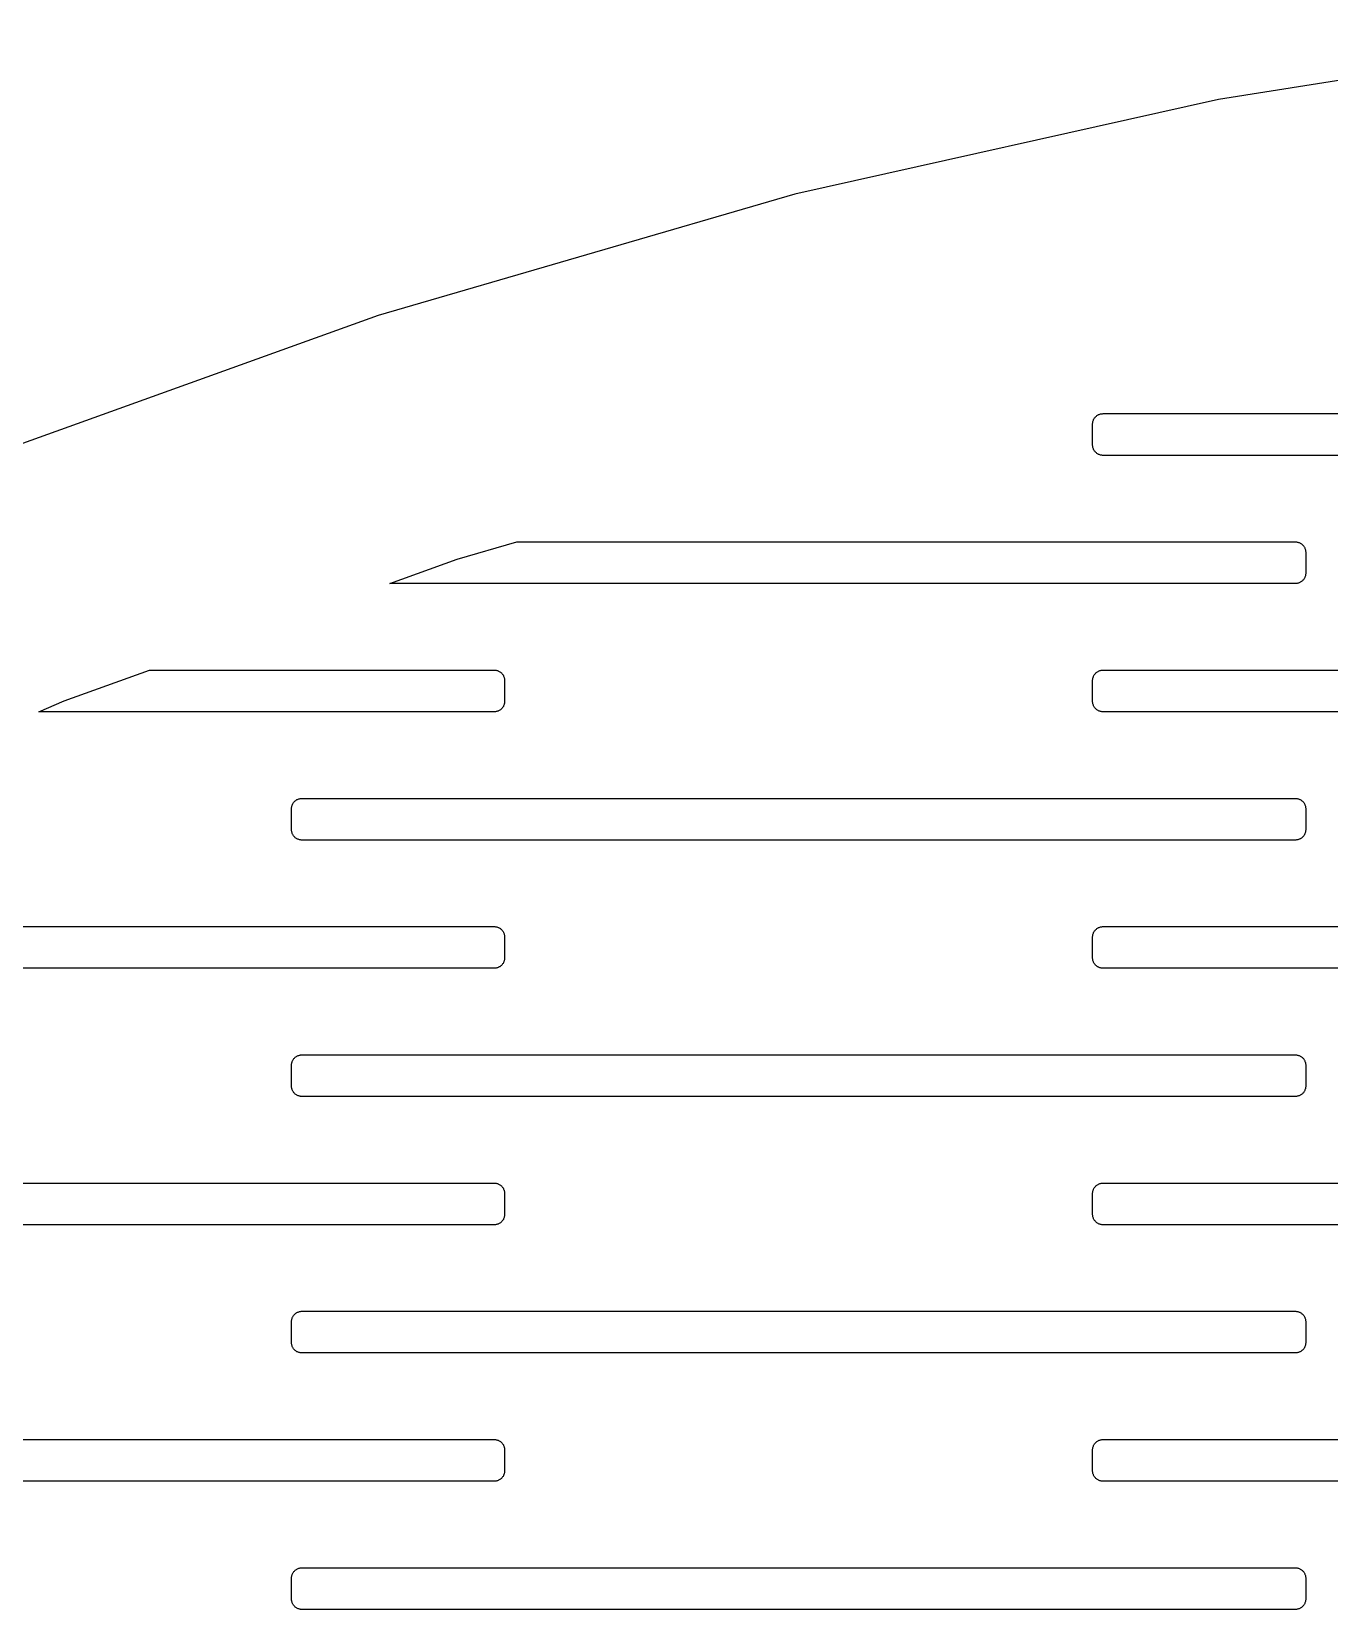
# Model space of a CAD drawing. Header units: metres. Extents: x -216 to 216, y -216 to 216.
# Drawn here: x -77.44 to -36.93, y 164.68 to 213.9 of the extents above; entities that cross this region are included whole.
import ezdxf

# ---------------------------------------------------------------- set-up
doc = ezdxf.new("R2010")
doc.units = ezdxf.units.M

msp = doc.modelspace()

# ---------------------------------------------------------------- linework, layer by layer
for p, q in [((-27.0215, 213.897), (-40.3989, 211.778)), ((-40.3989, 211.778), (-53.6168, 208.824)), ((-53.6168, 208.824), (-66.6232, 205.045)), ((-66.6232, 205.045), (-79.3666, 200.457)), ((-44.2913, 201.791), (-44.282, 201.809)), ((-44.282, 201.809), (-44.2716, 201.827)), ((-44.2716, 201.827), (-44.2601, 201.844)), ((-44.2601, 201.844), (-44.2476, 201.86)), ((-44.2476, 201.86), (-44.2341, 201.875)), ((-44.2341, 201.875), (-44.2197, 201.89)), ((-44.2197, 201.89), (-44.2044, 201.903)), ((-44.2044, 201.903), (-44.1882, 201.916)), ((-44.1882, 201.916), (-44.1713, 201.927)), ((-44.1713, 201.927), (-44.1538, 201.938)), ((-44.1538, 201.938), (-44.1356, 201.947)), ((-44.1356, 201.947), (-44.1168, 201.955)), ((-44.1168, 201.955), (-44.0976, 201.962)), ((-44.0976, 201.962), (-44.078, 201.968)), ((-44.078, 201.968), (-44.0581, 201.972)), ((-44.0581, 201.972), (-44.0379, 201.975)), ((-44.0379, 201.975), (-44.0176, 201.977)), ((-44.0176, 201.977), (-43.9972, 201.978)), ((-43.9972, 201.978), (-12.9972, 201.978)), ((-44.3222, 201.653), (-44.3215, 201.673)), ((-44.3222, 201.003), (-44.3222, 201.653)), ((-44.3215, 201.673), (-44.3196, 201.694)), ((-44.3196, 201.694), (-44.3164, 201.714)), ((-44.3164, 201.714), (-44.312, 201.734)), ((-44.312, 201.734), (-44.3063, 201.753)), ((-44.3063, 201.753), (-44.2994, 201.772)), ((-44.2994, 201.772), (-44.2913, 201.791)), ((-44.3215, 200.982), (-44.3222, 201.003)), ((-44.3196, 200.962), (-44.3215, 200.982)), ((-44.3164, 200.942), (-44.3196, 200.962)), ((-44.312, 200.922), (-44.3164, 200.942)), ((-44.3063, 200.902), (-44.312, 200.922)), ((-44.2994, 200.883), (-44.3063, 200.902)), ((-44.2913, 200.864), (-44.2994, 200.883)), ((-44.282, 200.846), (-44.2913, 200.864)), ((-44.2716, 200.829), (-44.282, 200.846)), ((-44.2601, 200.812), (-44.2716, 200.829)), ((-44.2476, 200.796), (-44.2601, 200.812)), ((-44.2341, 200.78), (-44.2476, 200.796)), ((-44.2197, 200.766), (-44.2341, 200.78)), ((-44.2044, 200.752), (-44.2197, 200.766)), ((-44.1882, 200.74), (-44.2044, 200.752)), ((-44.1713, 200.728), (-44.1882, 200.74)), ((-44.1538, 200.718), (-44.1713, 200.728)), ((-44.1356, 200.709), (-44.1538, 200.718)), ((-44.1168, 200.701), (-44.1356, 200.709)), ((-44.0976, 200.694), (-44.1168, 200.701)), ((-44.078, 200.688), (-44.0976, 200.694)), ((-44.0581, 200.684), (-44.078, 200.688)), ((-44.0379, 200.68), (-44.0581, 200.684)), ((-44.0176, 200.678), (-44.0379, 200.68)), ((-43.9972, 200.678), (-44.0176, 200.678)), ((-12.9972, 200.678), (-43.9972, 200.678)), ((-64.1511, 197.437), (-62.2885, 197.978)), ((-62.2885, 197.978), (-37.9972, 197.978)), ((-37.9972, 197.978), (-37.9768, 197.977)), ((-37.9768, 197.977), (-37.9565, 197.975)), ((-37.9565, 197.975), (-37.9363, 197.972)), ((-37.9363, 197.972), (-37.9164, 197.968)), ((-37.9164, 197.968), (-37.8968, 197.962)), ((-37.8968, 197.962), (-37.8775, 197.955)), ((-37.8775, 197.955), (-37.8588, 197.947)), ((-37.8588, 197.947), (-37.8406, 197.938)), ((-37.8406, 197.938), (-37.8231, 197.927)), ((-37.8231, 197.927), (-37.8062, 197.916)), ((-37.8062, 197.916), (-37.79, 197.903)), ((-37.79, 197.903), (-37.7747, 197.89)), ((-37.7747, 197.89), (-37.7603, 197.875)), ((-37.7603, 197.875), (-37.7468, 197.86)), ((-66.2589, 196.678), (-64.1511, 197.437)), ((-37.7468, 197.86), (-37.7343, 197.844)), ((-37.7343, 197.844), (-37.7228, 197.827)), ((-37.7228, 197.827), (-37.7124, 197.809)), ((-37.7124, 197.809), (-37.7031, 197.791)), ((-37.7031, 197.791), (-37.695, 197.772)), ((-37.695, 197.772), (-37.6881, 197.753)), ((-37.6881, 197.753), (-37.6824, 197.734)), ((-37.6824, 197.734), (-37.6779, 197.714)), ((-37.6779, 197.714), (-37.6748, 197.694)), ((-37.6748, 197.694), (-37.6728, 197.673)), ((-37.6728, 197.673), (-37.6722, 197.653)), ((-37.6722, 197.653), (-37.6722, 197.003)), ((-37.695, 196.883), (-37.7031, 196.864)), ((-37.6881, 196.902), (-37.695, 196.883)), ((-37.6824, 196.922), (-37.6881, 196.902)), ((-37.6779, 196.942), (-37.6824, 196.922)), ((-37.6748, 196.962), (-37.6779, 196.942)), ((-37.6728, 196.982), (-37.6748, 196.962)), ((-37.6722, 197.003), (-37.6728, 196.982)), ((-37.9972, 196.678), (-66.2589, 196.678)), ((-37.9768, 196.678), (-37.9972, 196.678)), ((-37.9565, 196.68), (-37.9768, 196.678)), ((-37.9363, 196.684), (-37.9565, 196.68)), ((-37.9164, 196.688), (-37.9363, 196.684)), ((-37.8968, 196.694), (-37.9164, 196.688)), ((-37.8775, 196.701), (-37.8968, 196.694)), ((-37.8588, 196.709), (-37.8775, 196.701)), ((-37.8406, 196.718), (-37.8588, 196.709)), ((-37.8231, 196.728), (-37.8406, 196.718)), ((-37.8062, 196.74), (-37.8231, 196.728)), ((-37.79, 196.752), (-37.8062, 196.74)), ((-37.7747, 196.766), (-37.79, 196.752)), ((-37.7603, 196.78), (-37.7747, 196.766)), ((-37.7468, 196.796), (-37.7603, 196.78)), ((-37.7343, 196.812), (-37.7468, 196.796)), ((-37.7228, 196.829), (-37.7343, 196.812)), ((-37.7124, 196.846), (-37.7228, 196.829)), ((-37.7031, 196.864), (-37.7124, 196.846)), ((-76.4216, 193.019), (-73.7585, 193.978)), ((-73.7585, 193.978), (-62.9972, 193.978)), ((-62.9972, 193.978), (-62.9768, 193.977)), ((-62.9768, 193.977), (-62.9565, 193.975)), ((-62.9565, 193.975), (-62.9363, 193.972)), ((-62.9363, 193.972), (-62.9164, 193.968)), ((-62.9164, 193.968), (-62.8968, 193.962)), ((-62.8968, 193.962), (-62.8775, 193.955)), ((-62.8775, 193.955), (-62.8588, 193.947)), ((-62.8588, 193.947), (-62.8406, 193.938)), ((-62.8406, 193.938), (-62.8231, 193.927)), ((-62.8231, 193.927), (-62.8062, 193.916)), ((-44.1882, 193.916), (-44.1713, 193.927)), ((-44.1713, 193.927), (-44.1538, 193.938)), ((-44.1538, 193.938), (-44.1356, 193.947)), ((-44.1356, 193.947), (-44.1168, 193.955)), ((-44.1168, 193.955), (-44.0976, 193.962)), ((-44.0976, 193.962), (-44.078, 193.968)), ((-44.078, 193.968), (-44.0581, 193.972)), ((-44.0581, 193.972), (-44.0379, 193.975)), ((-44.0379, 193.975), (-44.0176, 193.977)), ((-44.0176, 193.977), (-43.9972, 193.978)), ((-43.9972, 193.978), (-12.9972, 193.978)), ((-62.8062, 193.916), (-62.79, 193.903)), ((-62.79, 193.903), (-62.7747, 193.89)), ((-62.7747, 193.89), (-62.7603, 193.875)), ((-62.7603, 193.875), (-62.7468, 193.86)), ((-62.7468, 193.86), (-62.7343, 193.844)), ((-62.7343, 193.844), (-62.7228, 193.827)), ((-62.7228, 193.827), (-62.7124, 193.809)), ((-62.7124, 193.809), (-62.7031, 193.791)), ((-62.7031, 193.791), (-62.695, 193.772)), ((-62.695, 193.772), (-62.6881, 193.753)), ((-62.6881, 193.753), (-62.6824, 193.734)), ((-62.6824, 193.734), (-62.6779, 193.714)), ((-62.6779, 193.714), (-62.6748, 193.694)), ((-62.6748, 193.694), (-62.6728, 193.673)), ((-62.6728, 193.673), (-62.6722, 193.653)), ((-62.6722, 193.653), (-62.6722, 193.003)), ((-44.3222, 193.653), (-44.3215, 193.673)), ((-44.3222, 193.003), (-44.3222, 193.653)), ((-44.3215, 193.673), (-44.3196, 193.694)), ((-44.3196, 193.694), (-44.3164, 193.714)), ((-44.3164, 193.714), (-44.312, 193.734)), ((-44.312, 193.734), (-44.3063, 193.753)), ((-44.3063, 193.753), (-44.2994, 193.772)), ((-44.2994, 193.772), (-44.2913, 193.791)), ((-44.2913, 193.791), (-44.282, 193.809)), ((-44.282, 193.809), (-44.2716, 193.827)), ((-44.2716, 193.827), (-44.2601, 193.844)), ((-44.2601, 193.844), (-44.2476, 193.86)), ((-44.2476, 193.86), (-44.2341, 193.875)), ((-44.2341, 193.875), (-44.2197, 193.89)), ((-44.2197, 193.89), (-44.2044, 193.903)), ((-44.2044, 193.903), (-44.1882, 193.916)), ((-77.2101, 192.678), (-76.4216, 193.019)), ((-62.6779, 192.942), (-62.6824, 192.922)), ((-62.6748, 192.962), (-62.6779, 192.942)), ((-62.6728, 192.982), (-62.6748, 192.962)), ((-62.6722, 193.003), (-62.6728, 192.982)), ((-44.3215, 192.982), (-44.3222, 193.003)), ((-44.3196, 192.962), (-44.3215, 192.982)), ((-44.3164, 192.942), (-44.3196, 192.962)), ((-44.312, 192.922), (-44.3164, 192.942)), ((-62.9972, 192.678), (-77.2101, 192.678)), ((-62.9768, 192.678), (-62.9972, 192.678)), ((-62.9565, 192.68), (-62.9768, 192.678)), ((-62.9363, 192.684), (-62.9565, 192.68)), ((-62.9164, 192.688), (-62.9363, 192.684)), ((-62.8968, 192.694), (-62.9164, 192.688)), ((-62.8775, 192.701), (-62.8968, 192.694)), ((-62.8588, 192.709), (-62.8775, 192.701)), ((-62.8406, 192.718), (-62.8588, 192.709)), ((-62.8231, 192.728), (-62.8406, 192.718)), ((-62.8062, 192.74), (-62.8231, 192.728)), ((-62.79, 192.752), (-62.8062, 192.74)), ((-62.7747, 192.766), (-62.79, 192.752)), ((-62.7603, 192.78), (-62.7747, 192.766)), ((-62.7468, 192.796), (-62.7603, 192.78)), ((-62.7343, 192.812), (-62.7468, 192.796)), ((-62.7228, 192.829), (-62.7343, 192.812)), ((-62.7124, 192.846), (-62.7228, 192.829)), ((-62.7031, 192.864), (-62.7124, 192.846)), ((-62.695, 192.883), (-62.7031, 192.864)), ((-62.6881, 192.902), (-62.695, 192.883)), ((-62.6824, 192.922), (-62.6881, 192.902)), ((-44.3063, 192.902), (-44.312, 192.922)), ((-44.2994, 192.883), (-44.3063, 192.902)), ((-44.2913, 192.864), (-44.2994, 192.883)), ((-44.282, 192.846), (-44.2913, 192.864)), ((-44.2716, 192.829), (-44.282, 192.846)), ((-44.2601, 192.812), (-44.2716, 192.829)), ((-44.2476, 192.796), (-44.2601, 192.812)), ((-44.2341, 192.78), (-44.2476, 192.796)), ((-44.2197, 192.766), (-44.2341, 192.78)), ((-44.2044, 192.752), (-44.2197, 192.766)), ((-44.1882, 192.74), (-44.2044, 192.752)), ((-44.1713, 192.728), (-44.1882, 192.74)), ((-44.1538, 192.718), (-44.1713, 192.728)), ((-44.1356, 192.709), (-44.1538, 192.718)), ((-44.1168, 192.701), (-44.1356, 192.709)), ((-44.0976, 192.694), (-44.1168, 192.701)), ((-44.078, 192.688), (-44.0976, 192.694)), ((-44.0581, 192.684), (-44.078, 192.688)), ((-44.0379, 192.68), (-44.0581, 192.684)), ((-44.0176, 192.678), (-44.0379, 192.68)), ((-43.9972, 192.678), (-44.0176, 192.678)), ((-12.9972, 192.678), (-43.9972, 192.678)), ((-69.3222, 189.653), (-69.3215, 189.673)), ((-69.3222, 189.003), (-69.3222, 189.653)), ((-69.3215, 189.673), (-69.3196, 189.694)), ((-69.3196, 189.694), (-69.3164, 189.714)), ((-69.3164, 189.714), (-69.312, 189.734)), ((-69.312, 189.734), (-69.3063, 189.753)), ((-69.3063, 189.753), (-69.2994, 189.772)), ((-69.2994, 189.772), (-69.2913, 189.791)), ((-69.2913, 189.791), (-69.282, 189.809)), ((-69.282, 189.809), (-69.2716, 189.827)), ((-69.2716, 189.827), (-69.2601, 189.844)), ((-69.2601, 189.844), (-69.2476, 189.86)), ((-69.2476, 189.86), (-69.2341, 189.875)), ((-69.2341, 189.875), (-69.2197, 189.89)), ((-69.2197, 189.89), (-69.2044, 189.903)), ((-69.2044, 189.903), (-69.1882, 189.916)), ((-69.1882, 189.916), (-69.1713, 189.927)), ((-69.1713, 189.927), (-69.1538, 189.938)), ((-69.1538, 189.938), (-69.1356, 189.947)), ((-69.1356, 189.947), (-69.1168, 189.955)), ((-69.1168, 189.955), (-69.0976, 189.962)), ((-69.0976, 189.962), (-69.078, 189.968)), ((-69.078, 189.968), (-69.0581, 189.972)), ((-69.0581, 189.972), (-69.0379, 189.975)), ((-69.0379, 189.975), (-69.0176, 189.977)), ((-69.0176, 189.977), (-68.9972, 189.978)), ((-68.9972, 189.978), (-37.9972, 189.978)), ((-37.9972, 189.978), (-37.9768, 189.977)), ((-37.9768, 189.977), (-37.9565, 189.975)), ((-37.9565, 189.975), (-37.9363, 189.972)), ((-37.9363, 189.972), (-37.9164, 189.968)), ((-37.9164, 189.968), (-37.8968, 189.962)), ((-37.8968, 189.962), (-37.8775, 189.955)), ((-37.8775, 189.955), (-37.8588, 189.947)), ((-37.8588, 189.947), (-37.8406, 189.938)), ((-37.8406, 189.938), (-37.8231, 189.927)), ((-37.8231, 189.927), (-37.8062, 189.916)), ((-37.8062, 189.916), (-37.79, 189.903)), ((-37.79, 189.903), (-37.7747, 189.89)), ((-37.7747, 189.89), (-37.7603, 189.875)), ((-37.7603, 189.875), (-37.7468, 189.86)), ((-37.7468, 189.86), (-37.7343, 189.844)), ((-37.7343, 189.844), (-37.7228, 189.827)), ((-37.7228, 189.827), (-37.7124, 189.809)), ((-37.7124, 189.809), (-37.7031, 189.791)), ((-37.7031, 189.791), (-37.695, 189.772)), ((-37.695, 189.772), (-37.6881, 189.753)), ((-37.6881, 189.753), (-37.6824, 189.734)), ((-37.6824, 189.734), (-37.6779, 189.714)), ((-37.6779, 189.714), (-37.6748, 189.694)), ((-37.6748, 189.694), (-37.6728, 189.673)), ((-37.6728, 189.673), (-37.6722, 189.653)), ((-37.6722, 189.653), (-37.6722, 189.003)), ((-69.3215, 188.982), (-69.3222, 189.003)), ((-37.6722, 189.003), (-37.6728, 188.982)), ((-69.3196, 188.962), (-69.3215, 188.982)), ((-69.3164, 188.942), (-69.3196, 188.962)), ((-69.312, 188.922), (-69.3164, 188.942)), ((-69.3063, 188.902), (-69.312, 188.922)), ((-69.2994, 188.883), (-69.3063, 188.902)), ((-69.2913, 188.864), (-69.2994, 188.883)), ((-69.282, 188.846), (-69.2913, 188.864)), ((-69.2716, 188.829), (-69.282, 188.846)), ((-69.2601, 188.812), (-69.2716, 188.829)), ((-69.2476, 188.796), (-69.2601, 188.812)), ((-69.2341, 188.78), (-69.2476, 188.796)), ((-69.2197, 188.766), (-69.2341, 188.78)), ((-69.2044, 188.752), (-69.2197, 188.766)), ((-69.1882, 188.74), (-69.2044, 188.752)), ((-69.1713, 188.728), (-69.1882, 188.74)), ((-69.1538, 188.718), (-69.1713, 188.728)), ((-69.1356, 188.709), (-69.1538, 188.718)), ((-69.1168, 188.701), (-69.1356, 188.709)), ((-69.0976, 188.694), (-69.1168, 188.701)), ((-69.078, 188.688), (-69.0976, 188.694)), ((-69.0581, 188.684), (-69.078, 188.688)), ((-69.0379, 188.68), (-69.0581, 188.684)), ((-69.0176, 188.678), (-69.0379, 188.68)), ((-68.9972, 188.678), (-69.0176, 188.678)), ((-37.9972, 188.678), (-68.9972, 188.678)), ((-37.9768, 188.678), (-37.9972, 188.678)), ((-37.9565, 188.68), (-37.9768, 188.678)), ((-37.9363, 188.684), (-37.9565, 188.68)), ((-37.9164, 188.688), (-37.9363, 188.684)), ((-37.8968, 188.694), (-37.9164, 188.688)), ((-37.8775, 188.701), (-37.8968, 188.694)), ((-37.8588, 188.709), (-37.8775, 188.701)), ((-37.8406, 188.718), (-37.8588, 188.709)), ((-37.8231, 188.728), (-37.8406, 188.718)), ((-37.8062, 188.74), (-37.8231, 188.728)), ((-37.79, 188.752), (-37.8062, 188.74)), ((-37.7747, 188.766), (-37.79, 188.752)), ((-37.7603, 188.78), (-37.7747, 188.766)), ((-37.7468, 188.796), (-37.7603, 188.78)), ((-37.7343, 188.812), (-37.7468, 188.796)), ((-37.7228, 188.829), (-37.7343, 188.812)), ((-37.7124, 188.846), (-37.7228, 188.829)), ((-37.7031, 188.864), (-37.7124, 188.846)), ((-37.695, 188.883), (-37.7031, 188.864)), ((-37.6881, 188.902), (-37.695, 188.883)), ((-37.6824, 188.922), (-37.6881, 188.902)), ((-37.6779, 188.942), (-37.6824, 188.922)), ((-37.6748, 188.962), (-37.6779, 188.942)), ((-37.6728, 188.982), (-37.6748, 188.962)), ((-92.0445, 185.978), (-62.9972, 185.978)), ((-62.9972, 185.978), (-62.9768, 185.977)), ((-62.9768, 185.977), (-62.9565, 185.975)), ((-62.9565, 185.975), (-62.9363, 185.972)), ((-62.9363, 185.972), (-62.9164, 185.968)), ((-62.9164, 185.968), (-62.8968, 185.962)), ((-62.8968, 185.962), (-62.8775, 185.955)), ((-62.8775, 185.955), (-62.8588, 185.947)), ((-62.8588, 185.947), (-62.8406, 185.938)), ((-62.8406, 185.938), (-62.8231, 185.927)), ((-62.8231, 185.927), (-62.8062, 185.916)), ((-62.8062, 185.916), (-62.79, 185.903)), ((-62.79, 185.903), (-62.7747, 185.89)), ((-62.7747, 185.89), (-62.7603, 185.875)), ((-62.7603, 185.875), (-62.7468, 185.86)), ((-62.7468, 185.86), (-62.7343, 185.844)), ((-62.7343, 185.844), (-62.7228, 185.827)), ((-62.7228, 185.827), (-62.7124, 185.809)), ((-62.7124, 185.809), (-62.7031, 185.791)), ((-62.7031, 185.791), (-62.695, 185.772)), ((-62.695, 185.772), (-62.6881, 185.753)), ((-62.6881, 185.753), (-62.6824, 185.734)), ((-62.6824, 185.734), (-62.6779, 185.714)), ((-62.6779, 185.714), (-62.6748, 185.694)), ((-62.6748, 185.694), (-62.6728, 185.673)), ((-62.6728, 185.673), (-62.6722, 185.653)), ((-62.6722, 185.653), (-62.6722, 185.003)), ((-44.3222, 185.653), (-44.3215, 185.673)), ((-44.3222, 185.003), (-44.3222, 185.653)), ((-44.3215, 185.673), (-44.3196, 185.694)), ((-44.3196, 185.694), (-44.3164, 185.714)), ((-44.3164, 185.714), (-44.312, 185.734)), ((-44.312, 185.734), (-44.3063, 185.753)), ((-44.3063, 185.753), (-44.2994, 185.772)), ((-44.2994, 185.772), (-44.2913, 185.791)), ((-44.2913, 185.791), (-44.282, 185.809)), ((-44.282, 185.809), (-44.2716, 185.827)), ((-44.2716, 185.827), (-44.2601, 185.844)), ((-44.2601, 185.844), (-44.2476, 185.86)), ((-44.2476, 185.86), (-44.2341, 185.875)), ((-44.2341, 185.875), (-44.2197, 185.89)), ((-44.2197, 185.89), (-44.2044, 185.903)), ((-44.2044, 185.903), (-44.1882, 185.916)), ((-44.1882, 185.916), (-44.1713, 185.927)), ((-44.1713, 185.927), (-44.1538, 185.938)), ((-44.1538, 185.938), (-44.1356, 185.947)), ((-44.1356, 185.947), (-44.1168, 185.955)), ((-44.1168, 185.955), (-44.0976, 185.962)), ((-44.0976, 185.962), (-44.078, 185.968)), ((-44.078, 185.968), (-44.0581, 185.972)), ((-44.0581, 185.972), (-44.0379, 185.975)), ((-44.0379, 185.975), (-44.0176, 185.977)), ((-44.0176, 185.977), (-43.9972, 185.978)), ((-43.9972, 185.978), (-12.9972, 185.978)), ((-62.9972, 184.678), (-93.9972, 184.678)), ((-62.9768, 184.678), (-62.9972, 184.678)), ((-62.9565, 184.68), (-62.9768, 184.678)), ((-62.9363, 184.684), (-62.9565, 184.68)), ((-62.9164, 184.688), (-62.9363, 184.684)), ((-62.8968, 184.694), (-62.9164, 184.688)), ((-62.8775, 184.701), (-62.8968, 184.694)), ((-62.8588, 184.709), (-62.8775, 184.701)), ((-62.8406, 184.718), (-62.8588, 184.709)), ((-62.8231, 184.728), (-62.8406, 184.718)), ((-62.8062, 184.74), (-62.8231, 184.728)), ((-62.79, 184.752), (-62.8062, 184.74)), ((-62.7747, 184.766), (-62.79, 184.752)), ((-62.7603, 184.78), (-62.7747, 184.766)), ((-62.7468, 184.796), (-62.7603, 184.78)), ((-62.7343, 184.812), (-62.7468, 184.796)), ((-62.7228, 184.829), (-62.7343, 184.812)), ((-62.7124, 184.846), (-62.7228, 184.829)), ((-62.7031, 184.864), (-62.7124, 184.846)), ((-62.695, 184.883), (-62.7031, 184.864)), ((-62.6881, 184.902), (-62.695, 184.883)), ((-62.6824, 184.922), (-62.6881, 184.902)), ((-62.6779, 184.942), (-62.6824, 184.922)), ((-62.6748, 184.962), (-62.6779, 184.942)), ((-62.6728, 184.982), (-62.6748, 184.962)), ((-62.6722, 185.003), (-62.6728, 184.982)), ((-44.3215, 184.982), (-44.3222, 185.003)), ((-44.3196, 184.962), (-44.3215, 184.982)), ((-44.3164, 184.942), (-44.3196, 184.962)), ((-44.312, 184.922), (-44.3164, 184.942)), ((-44.3063, 184.902), (-44.312, 184.922)), ((-44.2994, 184.883), (-44.3063, 184.902)), ((-44.2913, 184.864), (-44.2994, 184.883)), ((-44.282, 184.846), (-44.2913, 184.864)), ((-44.2716, 184.829), (-44.282, 184.846)), ((-44.2601, 184.812), (-44.2716, 184.829)), ((-44.2476, 184.796), (-44.2601, 184.812)), ((-44.2341, 184.78), (-44.2476, 184.796)), ((-44.2197, 184.766), (-44.2341, 184.78)), ((-44.2044, 184.752), (-44.2197, 184.766)), ((-44.1882, 184.74), (-44.2044, 184.752)), ((-44.1713, 184.728), (-44.1882, 184.74)), ((-44.1538, 184.718), (-44.1713, 184.728)), ((-44.1356, 184.709), (-44.1538, 184.718)), ((-44.1168, 184.701), (-44.1356, 184.709)), ((-44.0976, 184.694), (-44.1168, 184.701)), ((-44.078, 184.688), (-44.0976, 184.694)), ((-44.0581, 184.684), (-44.078, 184.688)), ((-44.0379, 184.68), (-44.0581, 184.684)), ((-44.0176, 184.678), (-44.0379, 184.68)), ((-43.9972, 184.678), (-44.0176, 184.678)), ((-12.9972, 184.678), (-43.9972, 184.678)), ((-69.3222, 181.653), (-69.3215, 181.673)), ((-69.3222, 181.003), (-69.3222, 181.653)), ((-69.3215, 181.673), (-69.3196, 181.694)), ((-69.3196, 181.694), (-69.3164, 181.714)), ((-69.3164, 181.714), (-69.312, 181.734)), ((-69.312, 181.734), (-69.3063, 181.753)), ((-69.3063, 181.753), (-69.2994, 181.772)), ((-69.2994, 181.772), (-69.2913, 181.791)), ((-69.2913, 181.791), (-69.282, 181.809)), ((-69.282, 181.809), (-69.2716, 181.827)), ((-69.2716, 181.827), (-69.2601, 181.844)), ((-69.2601, 181.844), (-69.2476, 181.86)), ((-69.2476, 181.86), (-69.2341, 181.875)), ((-69.2341, 181.875), (-69.2197, 181.89)), ((-69.2197, 181.89), (-69.2044, 181.903)), ((-69.2044, 181.903), (-69.1882, 181.916)), ((-69.1882, 181.916), (-69.1713, 181.927)), ((-69.1713, 181.927), (-69.1538, 181.938)), ((-69.1538, 181.938), (-69.1356, 181.947)), ((-69.1356, 181.947), (-69.1168, 181.955)), ((-69.1168, 181.955), (-69.0976, 181.962)), ((-69.0976, 181.962), (-69.078, 181.968)), ((-69.078, 181.968), (-69.0581, 181.972)), ((-69.0581, 181.972), (-69.0379, 181.975)), ((-69.0379, 181.975), (-69.0176, 181.977)), ((-69.0176, 181.977), (-68.9972, 181.978)), ((-68.9972, 181.978), (-37.9972, 181.978)), ((-37.9972, 181.978), (-37.9768, 181.977)), ((-37.9768, 181.977), (-37.9565, 181.975)), ((-37.9565, 181.975), (-37.9363, 181.972)), ((-37.9363, 181.972), (-37.9164, 181.968)), ((-37.9164, 181.968), (-37.8968, 181.962)), ((-37.8968, 181.962), (-37.8775, 181.955)), ((-37.8775, 181.955), (-37.8588, 181.947)), ((-37.8588, 181.947), (-37.8406, 181.938)), ((-37.8406, 181.938), (-37.8231, 181.927)), ((-37.8231, 181.927), (-37.8062, 181.916)), ((-37.8062, 181.916), (-37.79, 181.903)), ((-37.79, 181.903), (-37.7747, 181.89)), ((-37.7747, 181.89), (-37.7603, 181.875)), ((-37.7603, 181.875), (-37.7468, 181.86)), ((-37.7468, 181.86), (-37.7343, 181.844)), ((-37.7343, 181.844), (-37.7228, 181.827)), ((-37.7228, 181.827), (-37.7124, 181.809)), ((-37.7124, 181.809), (-37.7031, 181.791)), ((-37.7031, 181.791), (-37.695, 181.772)), ((-37.695, 181.772), (-37.6881, 181.753)), ((-37.6881, 181.753), (-37.6824, 181.734)), ((-37.6824, 181.734), (-37.6779, 181.714)), ((-37.6779, 181.714), (-37.6748, 181.694)), ((-37.6748, 181.694), (-37.6728, 181.673)), ((-37.6728, 181.673), (-37.6722, 181.653)), ((-37.6722, 181.653), (-37.6722, 181.003)), ((-69.3215, 180.982), (-69.3222, 181.003)), ((-69.3196, 180.962), (-69.3215, 180.982)), ((-69.3164, 180.942), (-69.3196, 180.962)), ((-69.312, 180.922), (-69.3164, 180.942)), ((-69.3063, 180.902), (-69.312, 180.922)), ((-69.2994, 180.883), (-69.3063, 180.902)), ((-69.2913, 180.864), (-69.2994, 180.883)), ((-69.282, 180.846), (-69.2913, 180.864)), ((-69.2716, 180.829), (-69.282, 180.846)), ((-69.2601, 180.812), (-69.2716, 180.829)), ((-69.2476, 180.796), (-69.2601, 180.812)), ((-69.2341, 180.78), (-69.2476, 180.796)), ((-69.2197, 180.766), (-69.2341, 180.78)), ((-69.2044, 180.752), (-69.2197, 180.766)), ((-69.1882, 180.74), (-69.2044, 180.752)), ((-69.1713, 180.728), (-69.1882, 180.74)), ((-69.1538, 180.718), (-69.1713, 180.728)), ((-69.1356, 180.709), (-69.1538, 180.718)), ((-69.1168, 180.701), (-69.1356, 180.709)), ((-69.0976, 180.694), (-69.1168, 180.701)), ((-69.078, 180.688), (-69.0976, 180.694)), ((-69.0581, 180.684), (-69.078, 180.688)), ((-69.0379, 180.68), (-69.0581, 180.684)), ((-69.0176, 180.678), (-69.0379, 180.68)), ((-68.9972, 180.678), (-69.0176, 180.678)), ((-37.9972, 180.678), (-68.9972, 180.678)), ((-37.9768, 180.678), (-37.9972, 180.678)), ((-37.9565, 180.68), (-37.9768, 180.678)), ((-37.9363, 180.684), (-37.9565, 180.68)), ((-37.9164, 180.688), (-37.9363, 180.684)), ((-37.8968, 180.694), (-37.9164, 180.688)), ((-37.8775, 180.701), (-37.8968, 180.694)), ((-37.8588, 180.709), (-37.8775, 180.701)), ((-37.8406, 180.718), (-37.8588, 180.709)), ((-37.8231, 180.728), (-37.8406, 180.718)), ((-37.8062, 180.74), (-37.8231, 180.728)), ((-37.79, 180.752), (-37.8062, 180.74)), ((-37.7747, 180.766), (-37.79, 180.752)), ((-37.7603, 180.78), (-37.7747, 180.766)), ((-37.7468, 180.796), (-37.7603, 180.78)), ((-37.7343, 180.812), (-37.7468, 180.796)), ((-37.7228, 180.829), (-37.7343, 180.812)), ((-37.7124, 180.846), (-37.7228, 180.829)), ((-37.7031, 180.864), (-37.7124, 180.846)), ((-37.695, 180.883), (-37.7031, 180.864)), ((-37.6881, 180.902), (-37.695, 180.883)), ((-37.6824, 180.922), (-37.6881, 180.902)), ((-37.6779, 180.942), (-37.6824, 180.922)), ((-37.6748, 180.962), (-37.6779, 180.942)), ((-37.6728, 180.982), (-37.6748, 180.962)), ((-37.6722, 181.003), (-37.6728, 180.982)), ((-93.9972, 177.978), (-62.9972, 177.978)), ((-62.9972, 177.978), (-62.9768, 177.977)), ((-62.9768, 177.977), (-62.9565, 177.975)), ((-62.9565, 177.975), (-62.9363, 177.972)), ((-62.9363, 177.972), (-62.9164, 177.968)), ((-62.9164, 177.968), (-62.8968, 177.962)), ((-62.8968, 177.962), (-62.8775, 177.955)), ((-62.8775, 177.955), (-62.8588, 177.947)), ((-62.8588, 177.947), (-62.8406, 177.938)), ((-62.8406, 177.938), (-62.8231, 177.927)), ((-62.8231, 177.927), (-62.8062, 177.916)), ((-62.8062, 177.916), (-62.79, 177.903)), ((-62.79, 177.903), (-62.7747, 177.89)), ((-62.7747, 177.89), (-62.7603, 177.875)), ((-62.7603, 177.875), (-62.7468, 177.86)), ((-62.7468, 177.86), (-62.7343, 177.844)), ((-62.7343, 177.844), (-62.7228, 177.827)), ((-62.7228, 177.827), (-62.7124, 177.809)), ((-62.7124, 177.809), (-62.7031, 177.791)), ((-62.7031, 177.791), (-62.695, 177.772)), ((-62.695, 177.772), (-62.6881, 177.753)), ((-62.6881, 177.753), (-62.6824, 177.734)), ((-62.6824, 177.734), (-62.6779, 177.714)), ((-62.6779, 177.714), (-62.6748, 177.694)), ((-62.6748, 177.694), (-62.6728, 177.673)), ((-44.3215, 177.673), (-44.3196, 177.694)), ((-44.3196, 177.694), (-44.3164, 177.714)), ((-44.3164, 177.714), (-44.312, 177.734)), ((-44.312, 177.734), (-44.3063, 177.753)), ((-44.3063, 177.753), (-44.2994, 177.772)), ((-44.2994, 177.772), (-44.2913, 177.791)), ((-44.2913, 177.791), (-44.282, 177.809)), ((-44.282, 177.809), (-44.2716, 177.827)), ((-44.2716, 177.827), (-44.2601, 177.844)), ((-44.2601, 177.844), (-44.2476, 177.86)), ((-44.2476, 177.86), (-44.2341, 177.875)), ((-44.2341, 177.875), (-44.2197, 177.89)), ((-44.2197, 177.89), (-44.2044, 177.903)), ((-44.2044, 177.903), (-44.1882, 177.916)), ((-44.1882, 177.916), (-44.1713, 177.927)), ((-44.1713, 177.927), (-44.1538, 177.938)), ((-44.1538, 177.938), (-44.1356, 177.947)), ((-44.1356, 177.947), (-44.1168, 177.955)), ((-44.1168, 177.955), (-44.0976, 177.962)), ((-44.0976, 177.962), (-44.078, 177.968)), ((-44.078, 177.968), (-44.0581, 177.972)), ((-44.0581, 177.972), (-44.0379, 177.975)), ((-44.0379, 177.975), (-44.0176, 177.977)), ((-44.0176, 177.977), (-43.9972, 177.978)), ((-43.9972, 177.978), (-12.9972, 177.978)), ((-62.6728, 177.673), (-62.6722, 177.653)), ((-62.6722, 177.653), (-62.6722, 177.003)), ((-44.3222, 177.653), (-44.3215, 177.673)), ((-44.3222, 177.003), (-44.3222, 177.653)), ((-62.8775, 176.701), (-62.8968, 176.694)), ((-62.8588, 176.709), (-62.8775, 176.701)), ((-62.8406, 176.718), (-62.8588, 176.709)), ((-62.8231, 176.728), (-62.8406, 176.718)), ((-62.8062, 176.74), (-62.8231, 176.728)), ((-62.79, 176.752), (-62.8062, 176.74)), ((-62.7747, 176.766), (-62.79, 176.752)), ((-62.7603, 176.78), (-62.7747, 176.766)), ((-62.7468, 176.796), (-62.7603, 176.78)), ((-62.7343, 176.812), (-62.7468, 176.796)), ((-62.7228, 176.829), (-62.7343, 176.812)), ((-62.7124, 176.846), (-62.7228, 176.829)), ((-62.7031, 176.864), (-62.7124, 176.846)), ((-62.695, 176.883), (-62.7031, 176.864)), ((-62.6881, 176.902), (-62.695, 176.883)), ((-62.6824, 176.922), (-62.6881, 176.902)), ((-62.6779, 176.942), (-62.6824, 176.922)), ((-62.6748, 176.962), (-62.6779, 176.942)), ((-62.6728, 176.982), (-62.6748, 176.962)), ((-62.6722, 177.003), (-62.6728, 176.982)), ((-44.3215, 176.982), (-44.3222, 177.003)), ((-44.3196, 176.962), (-44.3215, 176.982)), ((-44.3164, 176.942), (-44.3196, 176.962)), ((-44.312, 176.922), (-44.3164, 176.942)), ((-44.3063, 176.902), (-44.312, 176.922)), ((-44.2994, 176.883), (-44.3063, 176.902)), ((-44.2913, 176.864), (-44.2994, 176.883)), ((-44.282, 176.846), (-44.2913, 176.864)), ((-44.2716, 176.829), (-44.282, 176.846)), ((-44.2601, 176.812), (-44.2716, 176.829)), ((-44.2476, 176.796), (-44.2601, 176.812)), ((-44.2341, 176.78), (-44.2476, 176.796)), ((-44.2197, 176.766), (-44.2341, 176.78)), ((-44.2044, 176.752), (-44.2197, 176.766)), ((-44.1882, 176.74), (-44.2044, 176.752)), ((-44.1713, 176.728), (-44.1882, 176.74)), ((-44.1538, 176.718), (-44.1713, 176.728)), ((-44.1356, 176.709), (-44.1538, 176.718)), ((-44.1168, 176.701), (-44.1356, 176.709)), ((-44.0976, 176.694), (-44.1168, 176.701)), ((-62.9972, 176.678), (-93.9972, 176.678)), ((-62.9768, 176.678), (-62.9972, 176.678)), ((-62.9565, 176.68), (-62.9768, 176.678)), ((-62.9363, 176.684), (-62.9565, 176.68)), ((-62.9164, 176.688), (-62.9363, 176.684)), ((-62.8968, 176.694), (-62.9164, 176.688)), ((-44.078, 176.688), (-44.0976, 176.694)), ((-44.0581, 176.684), (-44.078, 176.688)), ((-44.0379, 176.68), (-44.0581, 176.684)), ((-44.0176, 176.678), (-44.0379, 176.68)), ((-43.9972, 176.678), (-44.0176, 176.678)), ((-12.9972, 176.678), (-43.9972, 176.678)), ((-69.312, 173.734), (-69.3063, 173.753)), ((-69.3063, 173.753), (-69.2994, 173.772)), ((-69.2994, 173.772), (-69.2913, 173.791)), ((-69.2913, 173.791), (-69.282, 173.809)), ((-69.282, 173.809), (-69.2716, 173.827)), ((-69.2716, 173.827), (-69.2601, 173.844)), ((-69.2601, 173.844), (-69.2476, 173.86)), ((-69.2476, 173.86), (-69.2341, 173.875)), ((-69.2341, 173.875), (-69.2197, 173.89)), ((-69.2197, 173.89), (-69.2044, 173.903)), ((-69.2044, 173.903), (-69.1882, 173.916)), ((-69.1882, 173.916), (-69.1713, 173.927)), ((-69.1713, 173.927), (-69.1538, 173.938)), ((-69.1538, 173.938), (-69.1356, 173.947)), ((-69.1356, 173.947), (-69.1168, 173.955)), ((-69.1168, 173.955), (-69.0976, 173.962)), ((-69.0976, 173.962), (-69.078, 173.968)), ((-69.078, 173.968), (-69.0581, 173.972)), ((-69.0581, 173.972), (-69.0379, 173.975)), ((-69.0379, 173.975), (-69.0176, 173.977)), ((-69.0176, 173.977), (-68.9972, 173.978)), ((-68.9972, 173.978), (-37.9972, 173.978)), ((-37.9972, 173.978), (-37.9768, 173.977)), ((-37.9768, 173.977), (-37.9565, 173.975)), ((-37.9565, 173.975), (-37.9363, 173.972)), ((-37.9363, 173.972), (-37.9164, 173.968)), ((-37.9164, 173.968), (-37.8968, 173.962)), ((-37.8968, 173.962), (-37.8775, 173.955)), ((-37.8775, 173.955), (-37.8588, 173.947)), ((-37.8588, 173.947), (-37.8406, 173.938)), ((-37.8406, 173.938), (-37.8231, 173.927)), ((-37.8231, 173.927), (-37.8062, 173.916)), ((-37.8062, 173.916), (-37.79, 173.903)), ((-37.79, 173.903), (-37.7747, 173.89)), ((-37.7747, 173.89), (-37.7603, 173.875)), ((-37.7603, 173.875), (-37.7468, 173.86)), ((-37.7468, 173.86), (-37.7343, 173.844)), ((-37.7343, 173.844), (-37.7228, 173.827)), ((-37.7228, 173.827), (-37.7124, 173.809)), ((-37.7124, 173.809), (-37.7031, 173.791)), ((-37.7031, 173.791), (-37.695, 173.772)), ((-37.695, 173.772), (-37.6881, 173.753)), ((-37.6881, 173.753), (-37.6824, 173.734)), ((-69.3222, 173.653), (-69.3215, 173.673)), ((-69.3222, 173.003), (-69.3222, 173.653)), ((-69.3215, 173.673), (-69.3196, 173.694)), ((-69.3196, 173.694), (-69.3164, 173.714)), ((-69.3164, 173.714), (-69.312, 173.734)), ((-37.6824, 173.734), (-37.6779, 173.714)), ((-37.6779, 173.714), (-37.6748, 173.694)), ((-37.6748, 173.694), (-37.6728, 173.673)), ((-37.6728, 173.673), (-37.6722, 173.653)), ((-37.6722, 173.653), (-37.6722, 173.003)), ((-69.3215, 172.982), (-69.3222, 173.003)), ((-69.3196, 172.962), (-69.3215, 172.982)), ((-69.3164, 172.942), (-69.3196, 172.962)), ((-69.312, 172.922), (-69.3164, 172.942)), ((-69.3063, 172.902), (-69.312, 172.922)), ((-69.2994, 172.883), (-69.3063, 172.902)), ((-69.2913, 172.864), (-69.2994, 172.883)), ((-69.282, 172.846), (-69.2913, 172.864)), ((-69.2716, 172.829), (-69.282, 172.846)), ((-69.2601, 172.812), (-69.2716, 172.829)), ((-69.2476, 172.796), (-69.2601, 172.812)), ((-69.2341, 172.78), (-69.2476, 172.796)), ((-69.2197, 172.766), (-69.2341, 172.78)), ((-69.2044, 172.752), (-69.2197, 172.766)), ((-37.7747, 172.766), (-37.79, 172.752)), ((-37.7603, 172.78), (-37.7747, 172.766)), ((-37.7468, 172.796), (-37.7603, 172.78)), ((-37.7343, 172.812), (-37.7468, 172.796)), ((-37.7228, 172.829), (-37.7343, 172.812)), ((-37.7124, 172.846), (-37.7228, 172.829)), ((-37.7031, 172.864), (-37.7124, 172.846)), ((-37.695, 172.883), (-37.7031, 172.864)), ((-37.6881, 172.902), (-37.695, 172.883)), ((-37.6824, 172.922), (-37.6881, 172.902)), ((-37.6779, 172.942), (-37.6824, 172.922)), ((-37.6748, 172.962), (-37.6779, 172.942)), ((-37.6728, 172.982), (-37.6748, 172.962)), ((-37.6722, 173.003), (-37.6728, 172.982)), ((-69.1882, 172.74), (-69.2044, 172.752)), ((-69.1713, 172.728), (-69.1882, 172.74)), ((-69.1538, 172.718), (-69.1713, 172.728)), ((-69.1356, 172.709), (-69.1538, 172.718)), ((-69.1168, 172.701), (-69.1356, 172.709)), ((-69.0976, 172.694), (-69.1168, 172.701)), ((-69.078, 172.688), (-69.0976, 172.694)), ((-69.0581, 172.684), (-69.078, 172.688)), ((-69.0379, 172.68), (-69.0581, 172.684)), ((-69.0176, 172.678), (-69.0379, 172.68)), ((-68.9972, 172.678), (-69.0176, 172.678)), ((-37.9972, 172.678), (-68.9972, 172.678)), ((-37.9768, 172.678), (-37.9972, 172.678)), ((-37.9565, 172.68), (-37.9768, 172.678)), ((-37.9363, 172.684), (-37.9565, 172.68)), ((-37.9164, 172.688), (-37.9363, 172.684)), ((-37.8968, 172.694), (-37.9164, 172.688)), ((-37.8775, 172.701), (-37.8968, 172.694)), ((-37.8588, 172.709), (-37.8775, 172.701)), ((-37.8406, 172.718), (-37.8588, 172.709)), ((-37.8231, 172.728), (-37.8406, 172.718)), ((-37.8062, 172.74), (-37.8231, 172.728)), ((-37.79, 172.752), (-37.8062, 172.74)), ((-93.9972, 169.978), (-62.9972, 169.978)), ((-62.9972, 169.978), (-62.9768, 169.977)), ((-62.9768, 169.977), (-62.9565, 169.975)), ((-62.9565, 169.975), (-62.9363, 169.972)), ((-62.9363, 169.972), (-62.9164, 169.968)), ((-62.9164, 169.968), (-62.8968, 169.962)), ((-62.8968, 169.962), (-62.8775, 169.955)), ((-62.8775, 169.955), (-62.8588, 169.947)), ((-62.8588, 169.947), (-62.8406, 169.938)), ((-62.8406, 169.938), (-62.8231, 169.927)), ((-62.8231, 169.927), (-62.8062, 169.916)), ((-62.8062, 169.916), (-62.79, 169.903)), ((-62.79, 169.903), (-62.7747, 169.89)), ((-62.7747, 169.89), (-62.7603, 169.875)), ((-62.7603, 169.875), (-62.7468, 169.86)), ((-62.7468, 169.86), (-62.7343, 169.844)), ((-62.7343, 169.844), (-62.7228, 169.827)), ((-62.7228, 169.827), (-62.7124, 169.809)), ((-62.7124, 169.809), (-62.7031, 169.791)), ((-44.2913, 169.791), (-44.282, 169.809)), ((-44.282, 169.809), (-44.2716, 169.827)), ((-44.2716, 169.827), (-44.2601, 169.844)), ((-44.2601, 169.844), (-44.2476, 169.86)), ((-44.2476, 169.86), (-44.2341, 169.875)), ((-44.2341, 169.875), (-44.2197, 169.89)), ((-44.2197, 169.89), (-44.2044, 169.903)), ((-44.2044, 169.903), (-44.1882, 169.916)), ((-44.1882, 169.916), (-44.1713, 169.927)), ((-44.1713, 169.927), (-44.1538, 169.938)), ((-44.1538, 169.938), (-44.1356, 169.947)), ((-44.1356, 169.947), (-44.1168, 169.955)), ((-44.1168, 169.955), (-44.0976, 169.962)), ((-44.0976, 169.962), (-44.078, 169.968)), ((-44.078, 169.968), (-44.0581, 169.972)), ((-44.0581, 169.972), (-44.0379, 169.975)), ((-44.0379, 169.975), (-44.0176, 169.977)), ((-44.0176, 169.977), (-43.9972, 169.978)), ((-43.9972, 169.978), (-12.9972, 169.978)), ((-62.7031, 169.791), (-62.695, 169.772)), ((-62.695, 169.772), (-62.6881, 169.753)), ((-62.6881, 169.753), (-62.6824, 169.734)), ((-62.6824, 169.734), (-62.6779, 169.714)), ((-62.6779, 169.714), (-62.6748, 169.694)), ((-62.6748, 169.694), (-62.6728, 169.673)), ((-62.6728, 169.673), (-62.6722, 169.653)), ((-62.6722, 169.653), (-62.6722, 169.003)), ((-44.3222, 169.653), (-44.3215, 169.673)), ((-44.3222, 169.003), (-44.3222, 169.653)), ((-44.3215, 169.673), (-44.3196, 169.694)), ((-44.3196, 169.694), (-44.3164, 169.714)), ((-44.3164, 169.714), (-44.312, 169.734)), ((-44.312, 169.734), (-44.3063, 169.753)), ((-44.3063, 169.753), (-44.2994, 169.772)), ((-44.2994, 169.772), (-44.2913, 169.791)), ((-62.7228, 168.829), (-62.7343, 168.812)), ((-62.7124, 168.846), (-62.7228, 168.829)), ((-62.7031, 168.864), (-62.7124, 168.846)), ((-62.695, 168.883), (-62.7031, 168.864)), ((-62.6881, 168.902), (-62.695, 168.883)), ((-62.6824, 168.922), (-62.6881, 168.902)), ((-62.6779, 168.942), (-62.6824, 168.922)), ((-62.6748, 168.962), (-62.6779, 168.942)), ((-62.6728, 168.982), (-62.6748, 168.962)), ((-62.6722, 169.003), (-62.6728, 168.982)), ((-44.3215, 168.982), (-44.3222, 169.003)), ((-44.3196, 168.962), (-44.3215, 168.982)), ((-44.3164, 168.942), (-44.3196, 168.962)), ((-44.312, 168.922), (-44.3164, 168.942)), ((-44.3063, 168.902), (-44.312, 168.922)), ((-44.2994, 168.883), (-44.3063, 168.902)), ((-44.2913, 168.864), (-44.2994, 168.883)), ((-44.282, 168.846), (-44.2913, 168.864)), ((-44.2716, 168.829), (-44.282, 168.846)), ((-44.2601, 168.812), (-44.2716, 168.829)), ((-62.9972, 168.678), (-93.9972, 168.678)), ((-62.9768, 168.678), (-62.9972, 168.678)), ((-62.9565, 168.68), (-62.9768, 168.678)), ((-62.9363, 168.684), (-62.9565, 168.68)), ((-62.9164, 168.688), (-62.9363, 168.684)), ((-62.8968, 168.694), (-62.9164, 168.688)), ((-62.8775, 168.701), (-62.8968, 168.694)), ((-62.8588, 168.709), (-62.8775, 168.701)), ((-62.8406, 168.718), (-62.8588, 168.709)), ((-62.8231, 168.728), (-62.8406, 168.718)), ((-62.8062, 168.74), (-62.8231, 168.728)), ((-62.79, 168.752), (-62.8062, 168.74)), ((-62.7747, 168.766), (-62.79, 168.752)), ((-62.7603, 168.78), (-62.7747, 168.766)), ((-62.7468, 168.796), (-62.7603, 168.78)), ((-62.7343, 168.812), (-62.7468, 168.796)), ((-44.2476, 168.796), (-44.2601, 168.812)), ((-44.2341, 168.78), (-44.2476, 168.796)), ((-44.2197, 168.766), (-44.2341, 168.78)), ((-44.2044, 168.752), (-44.2197, 168.766)), ((-44.1882, 168.74), (-44.2044, 168.752)), ((-44.1713, 168.728), (-44.1882, 168.74)), ((-44.1538, 168.718), (-44.1713, 168.728)), ((-44.1356, 168.709), (-44.1538, 168.718)), ((-44.1168, 168.701), (-44.1356, 168.709)), ((-44.0976, 168.694), (-44.1168, 168.701)), ((-44.078, 168.688), (-44.0976, 168.694)), ((-44.0581, 168.684), (-44.078, 168.688)), ((-44.0379, 168.68), (-44.0581, 168.684)), ((-44.0176, 168.678), (-44.0379, 168.68)), ((-43.9972, 168.678), (-44.0176, 168.678)), ((-12.9972, 168.678), (-43.9972, 168.678)), ((-69.2476, 165.86), (-69.2341, 165.875)), ((-69.2341, 165.875), (-69.2197, 165.89)), ((-69.2197, 165.89), (-69.2044, 165.903)), ((-69.2044, 165.903), (-69.1882, 165.916)), ((-69.1882, 165.916), (-69.1713, 165.927)), ((-69.1713, 165.927), (-69.1538, 165.938)), ((-69.1538, 165.938), (-69.1356, 165.947)), ((-69.1356, 165.947), (-69.1168, 165.955)), ((-69.1168, 165.955), (-69.0976, 165.962)), ((-69.0976, 165.962), (-69.078, 165.968)), ((-69.078, 165.968), (-69.0581, 165.972)), ((-69.0581, 165.972), (-69.0379, 165.975)), ((-69.0379, 165.975), (-69.0176, 165.977)), ((-69.0176, 165.977), (-68.9972, 165.978)), ((-68.9972, 165.978), (-37.9972, 165.978)), ((-37.9972, 165.978), (-37.9768, 165.977)), ((-37.9768, 165.977), (-37.9565, 165.975)), ((-37.9565, 165.975), (-37.9363, 165.972)), ((-37.9363, 165.972), (-37.9164, 165.968)), ((-37.9164, 165.968), (-37.8968, 165.962)), ((-37.8968, 165.962), (-37.8775, 165.955)), ((-37.8775, 165.955), (-37.8588, 165.947)), ((-37.8588, 165.947), (-37.8406, 165.938)), ((-37.8406, 165.938), (-37.8231, 165.927)), ((-37.8231, 165.927), (-37.8062, 165.916)), ((-37.8062, 165.916), (-37.79, 165.903)), ((-37.79, 165.903), (-37.7747, 165.89)), ((-37.7747, 165.89), (-37.7603, 165.875)), ((-37.7603, 165.875), (-37.7468, 165.86)), ((-69.3222, 165.653), (-69.3215, 165.673)), ((-69.3222, 165.003), (-69.3222, 165.653)), ((-69.3215, 165.673), (-69.3196, 165.694)), ((-69.3196, 165.694), (-69.3164, 165.714)), ((-69.3164, 165.714), (-69.312, 165.734)), ((-69.312, 165.734), (-69.3063, 165.753)), ((-69.3063, 165.753), (-69.2994, 165.772)), ((-69.2994, 165.772), (-69.2913, 165.791)), ((-69.2913, 165.791), (-69.282, 165.809)), ((-69.282, 165.809), (-69.2716, 165.827)), ((-69.2716, 165.827), (-69.2601, 165.844)), ((-69.2601, 165.844), (-69.2476, 165.86)), ((-37.7468, 165.86), (-37.7343, 165.844)), ((-37.7343, 165.844), (-37.7228, 165.827)), ((-37.7228, 165.827), (-37.7124, 165.809)), ((-37.7124, 165.809), (-37.7031, 165.791)), ((-37.7031, 165.791), (-37.695, 165.772)), ((-37.695, 165.772), (-37.6881, 165.753)), ((-37.6881, 165.753), (-37.6824, 165.734)), ((-37.6824, 165.734), (-37.6779, 165.714)), ((-37.6779, 165.714), (-37.6748, 165.694)), ((-37.6748, 165.694), (-37.6728, 165.673)), ((-37.6728, 165.673), (-37.6722, 165.653)), ((-37.6722, 165.653), (-37.6722, 165.003)), ((-69.3215, 164.982), (-69.3222, 165.003)), ((-69.3196, 164.962), (-69.3215, 164.982)), ((-69.3164, 164.942), (-69.3196, 164.962)), ((-69.312, 164.922), (-69.3164, 164.942)), ((-69.3063, 164.902), (-69.312, 164.922)), ((-69.2994, 164.883), (-69.3063, 164.902)), ((-37.6881, 164.902), (-37.695, 164.883)), ((-37.6824, 164.922), (-37.6881, 164.902)), ((-37.6779, 164.942), (-37.6824, 164.922)), ((-37.6748, 164.962), (-37.6779, 164.942)), ((-37.6728, 164.982), (-37.6748, 164.962)), ((-37.6722, 165.003), (-37.6728, 164.982)), ((-69.2913, 164.864), (-69.2994, 164.883)), ((-69.282, 164.846), (-69.2913, 164.864)), ((-69.2716, 164.829), (-69.282, 164.846)), ((-69.2601, 164.812), (-69.2716, 164.829)), ((-69.2476, 164.796), (-69.2601, 164.812)), ((-69.2341, 164.78), (-69.2476, 164.796)), ((-69.2197, 164.766), (-69.2341, 164.78)), ((-69.2044, 164.752), (-69.2197, 164.766)), ((-69.1882, 164.74), (-69.2044, 164.752)), ((-69.1713, 164.728), (-69.1882, 164.74)), ((-69.1538, 164.718), (-69.1713, 164.728)), ((-69.1356, 164.709), (-69.1538, 164.718)), ((-69.1168, 164.701), (-69.1356, 164.709)), ((-69.0976, 164.694), (-69.1168, 164.701)), ((-69.078, 164.688), (-69.0976, 164.694)), ((-69.0581, 164.684), (-69.078, 164.688)), ((-69.0379, 164.68), (-69.0581, 164.684)), ((-69.0176, 164.678), (-69.0379, 164.68)), ((-68.9972, 164.678), (-69.0176, 164.678)), ((-37.9972, 164.678), (-68.9972, 164.678)), ((-37.9768, 164.678), (-37.9972, 164.678)), ((-37.9565, 164.68), (-37.9768, 164.678)), ((-37.9363, 164.684), (-37.9565, 164.68)), ((-37.9164, 164.688), (-37.9363, 164.684)), ((-37.8968, 164.694), (-37.9164, 164.688)), ((-37.8775, 164.701), (-37.8968, 164.694)), ((-37.8588, 164.709), (-37.8775, 164.701)), ((-37.8406, 164.718), (-37.8588, 164.709)), ((-37.8231, 164.728), (-37.8406, 164.718)), ((-37.8062, 164.74), (-37.8231, 164.728)), ((-37.79, 164.752), (-37.8062, 164.74)), ((-37.7747, 164.766), (-37.79, 164.752)), ((-37.7603, 164.78), (-37.7747, 164.766)), ((-37.7468, 164.796), (-37.7603, 164.78)), ((-37.7343, 164.812), (-37.7468, 164.796)), ((-37.7228, 164.829), (-37.7343, 164.812)), ((-37.7124, 164.846), (-37.7228, 164.829)), ((-37.7031, 164.864), (-37.7124, 164.846)), ((-37.695, 164.883), (-37.7031, 164.864))]:
    msp.add_line(p, q)

doc.saveas('drawing.dxf')
